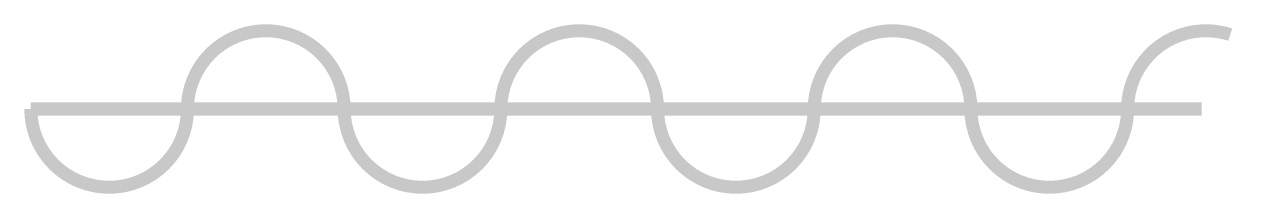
# Model space of a CAD drawing. Extents: x -0.2 to 46.3, y -3.3 to 3.3.
import ezdxf

# ---------------------------------------------------------------- set-up
doc = ezdxf.new("R2010")
doc.units = 0
doc.linetypes.add('CONTINUOUS1', pattern=[0])
doc.layers.add('003_THICK', color=7, linetype='CONTINUOUS1')

msp = doc.modelspace()

# ---------------------------------------------------------------- linework, layer by layer
at = {"layer": '003_THICK', "const_width": 0.5}
for points in [[(12.025, 0, 1), (6.012, 0, 1)], [(24.05, 0, 1), (18.038, 0, 1)], [(36.075, 0, 1), (30.063, 0, 1)], [(46.026, 2.858, 0.50985), (42.088, 0, 0.50985)], [(0, 0, 1), (6.013, 0, 1)], [(12.025, 0, 1), (18.038, 0, 1)], [(24.05, 0, 1), (30.063, 0, 1)], [(36.075, 0, 1), (42.088, 0, 1)]]:
    msp.add_lwpolyline(points, format="xyb", dxfattribs=at)
msp.add_lwpolyline([(0, 0), (44.927, 0)], dxfattribs=at)

doc.saveas('drawing.dxf')
